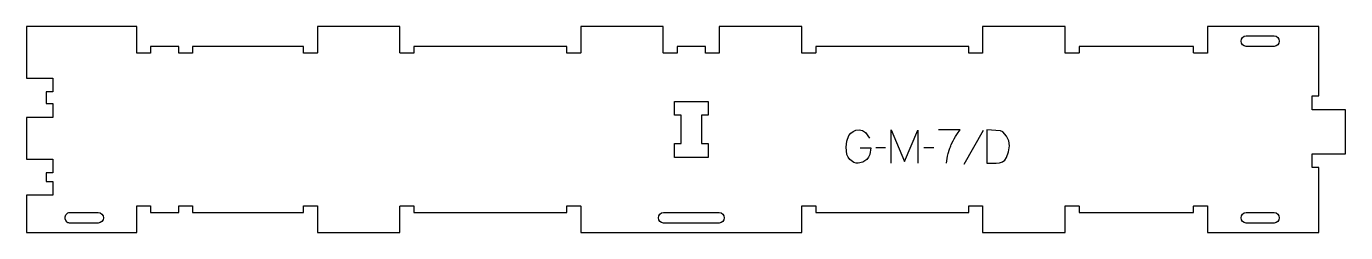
# Model space of a CAD drawing. Header units: millimetres. Extents: x -591 to 599, y -92 to 93.
import ezdxf

# ---------------------------------------------------------------- set-up
doc = ezdxf.new("R2010")
doc.units = ezdxf.units.MM
for name, color, linetype, true_color in [('1_ANYTOOL_1MMDEEP_LABELS_S', 2, 'Continuous', 0xffff00), ('3_ANYTOOL_CUTTHROUGH_INSID', 4, 'Continuous', 0x00ffff), ('4_ANYTOOL_CUTTHROUGH_OUTSI', 5, 'Continuous', 0x0000ff)]:
    doc.layers.add(name, color=color, linetype=linetype, true_color=true_color)

msp = doc.modelspace()

# ---------------------------------------------------------------- linework, layer by layer
at = {"layer": '1_ANYTOOL_1MMDEEP_LABELS_S'}
for p, q in [((271.6, -0.5), (254.4, -31.2)), ((183.6, -16.1), (174.8, -16.2)), ((227.1, -16.1), (218.3, -16.2))]:
    msp.add_line(p, q, dxfattribs=at)
for points in [[(160.7, -16.2), (170.5, -16.2), (169.5, -22.2), (168.3, -24.5), (166.8, -26.5), (163.1, -29.1), (159.1, -30), (157.1, -29.8), (155.1, -29.2), (151.5, -26.5), (150, -24.5), (148.9, -22), (148.1, -15.5), (148.7, -10.2), (150.7, -5.1), (152.3, -2.8), (154.4, -1.3), (156.8, -0.3), (159.8, 0), (163, -0.6), (165.6, -2.3), (169.3, -7.4)], [(188.8, -30), (188.8, 0), (200.8, -28.4), (212.8, -0.1), (212.8, -30)]]:
    msp.add_lwpolyline(points, dxfattribs=at)
msp.add_lwpolyline([(238.6, -30, -0.028789), (240.2, -21.3), (241.4, -17.4, -0.025533), (243, -13.2), (244.6, -9.9, -0.047754), (249.2, -2.3), (251, 0), (231.4, 0)], format="xyb", dxfattribs=at)
msp.add_lwpolyline([(275, 0), (275, -30), (283.5, -29.9), (286.6, -29.6), (289.1, -28.6), (291.2, -27.1), (292.8, -24.9), (294.7, -19.8), (295.4, -14.3), (294.8, -9.7), (292.9, -5.5), (289.4, -1.7), (287.3, -0.7)], close=True, dxfattribs=at)
at = {"layer": '3_ANYTOOL_CUTTHROUGH_INSID'}
for points in [[(509.1, 84.7), (534.1, 84.7, -1), (534.1, 75.2), (509.1, 75.2, -1)], [(-526.5, -83.8), (-552.3, -83.8), (-553, -83.7), (-553.8, -83.5), (-554.5, -83), (-555.7, -81.6), (-556.2, -79.9), (-556.2, -78.2), (-555.7, -76.5), (-554.5, -75.1), (-553.8, -74.7), (-553, -74.4), (-552.3, -74.3), (-526.5, -74.3, -1)], [(33.5, -83.8), (-16.5, -83.8, -1), (-16.5, -74.3), (33.5, -74.3, -1)], [(534.1, -74.3, -1), (534.1, -83.8), (509.1, -83.8, -1), (509.1, -74.3)]]:
    msp.add_lwpolyline(points, format="xyb", close=True, dxfattribs=at)
msp.add_lwpolyline([(17.7, 13.2), (17.7, -12.3), (23.7, -12.3), (23.7, -24.8), (-6.8, -24.8), (-6.8, -12.3), (-0.8, -12.3), (-0.8, 13.2), (-6.8, 13.2), (-6.8, 25.7), (23.7, 25.7), (23.7, 13.2)], close=True, dxfattribs=at)
at = {"layer": '4_ANYTOOL_CUTTHROUGH_OUTSI'}
msp.add_lwpolyline([(-591.3, 93.2), (-591.3, 46.7), (-567.5, 46.7, -0.414214), (-567.3, 46.4), (-567.3, 34.4, -0.414214), (-567.5, 34.2), (-573.3, 34.2), (-573.3, 23.7), (-567.5, 23.7, -0.414214), (-567.3, 23.4), (-567.3, 11.4, -0.414214), (-567.5, 11.2), (-591.3, 11.2), (-591.3, -26.2), (-567.5, -26.2, -0.414214), (-567.3, -26.5), (-567.3, -38.5, -0.414214), (-567.5, -38.7), (-573.3, -38.7), (-573.3, -46.3), (-567.5, -46.3, -0.414214), (-567.3, -46.6), (-567.3, -58.6, -0.414214), (-567.5, -58.8), (-591.3, -58.8), (-591.3, -92.3), (-491.8, -92.3), (-491.8, -68.6, -0.414214), (-491.5, -68.3), (-479.5, -68.3, -0.414214), (-479.3, -68.6), (-479.3, -74.3), (-453.8, -74.3), (-453.8, -68.6, -0.414214), (-453.5, -68.3), (-441.5, -68.3, -0.414214), (-441.3, -68.6), (-441.3, -74.3), (-341.3, -74.3), (-341.3, -68.6, -0.414214), (-341, -68.3), (-329, -68.3, -0.414214), (-328.8, -68.6), (-328.8, -92.3), (-254.3, -92.3), (-254.3, -68.6, -0.414214), (-254, -68.3), (-242, -68.3, -0.414214), (-241.8, -68.6), (-241.8, -74.3), (-103.8, -74.3), (-103.8, -68.6, -0.414214), (-103.5, -68.3), (-91.5, -68.3, -0.414214), (-91.3, -68.6), (-91.3, -92.3), (108.2, -92.3), (108.2, -68.6, -0.414214), (108.5, -68.3), (120.5, -68.3, -0.414214), (120.7, -68.6), (120.7, -74.3), (258.7, -74.3), (258.7, -68.6, -0.414214), (259, -68.3), (271, -68.3, -0.414214), (271.2, -68.6), (271.2, -92.3), (345.7, -92.3), (345.7, -68.6, -0.414214), (346, -68.3), (358, -68.3, -0.414214), (358.2, -68.6), (358.2, -74.3), (461.6, -74.3), (461.6, -68.6, -0.414214), (461.8, -68.3), (473.8, -68.3, -0.414214), (474.1, -68.6), (474.1, -92.3), (574.4, -92.3), (574.4, -33.9), (568.6, -33.9, -0.414214), (568.4, -33.7), (568.4, -21.7, -0.414214), (568.6, -21.4), (598.7, -21.4), (598.7, 18.1), (568.6, 18.1, -0.414214), (568.4, 18.3), (568.4, 30.3, -0.414214), (568.6, 30.6), (574.4, 30.6), (574.4, 93.2), (474.1, 93.2), (474.1, 69.4, -0.414214), (473.8, 69.2), (461.8, 69.2, -0.414214), (461.6, 69.4), (461.6, 75.2), (358.2, 75.2), (358.2, 69.4, -0.414214), (358, 69.2), (346, 69.2, -0.414214), (345.7, 69.4), (345.7, 93.2), (271.2, 93.2), (271.2, 69.4, -0.414214), (271, 69.2), (259, 69.2, -0.414214), (258.7, 69.4), (258.7, 75.2), (120.7, 75.2), (120.7, 69.4, -0.414214), (120.5, 69.2), (108.5, 69.2, -0.414214), (108.2, 69.4), (108.2, 93.2), (33.7, 93.2), (33.7, 69.4, -0.414214), (33.5, 69.2), (21.5, 69.2, -0.414214), (21.2, 69.4), (21.2, 75.2), (-4.3, 75.2), (-4.3, 69.4, -0.414214), (-4.5, 69.2), (-16.5, 69.2, -0.414214), (-16.8, 69.4), (-16.8, 93.2), (-91.3, 93.2), (-91.3, 69.4, -0.414214), (-91.5, 69.2), (-103.5, 69.2, -0.414214), (-103.8, 69.4), (-103.8, 75.2), (-241.8, 75.2), (-241.8, 69.4, -0.414214), (-242, 69.2), (-254, 69.2, -0.414214), (-254.3, 69.4), (-254.3, 93.2), (-328.8, 93.2), (-328.8, 69.4, -0.414214), (-329, 69.2), (-341, 69.2, -0.414214), (-341.3, 69.4), (-341.3, 75.2), (-441.3, 75.2), (-441.3, 69.4, -0.414214), (-441.5, 69.2), (-453.5, 69.2, -0.414214), (-453.8, 69.4), (-453.8, 75.2), (-479.3, 75.2), (-479.3, 69.4, -0.414214), (-479.5, 69.2), (-491.5, 69.2, -0.414214), (-491.8, 69.4), (-491.8, 93.2)], format="xyb", close=True, dxfattribs=at)

doc.saveas('drawing.dxf')
